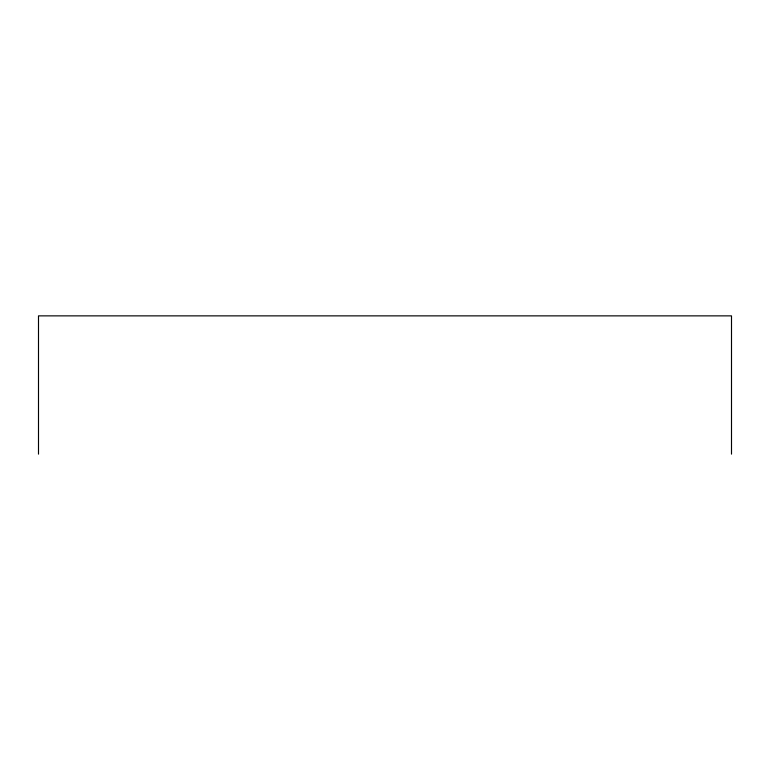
<?xml version="1.0" encoding="UTF-8"?>
<svg xmlns="http://www.w3.org/2000/svg" width="770" height="770" viewBox="0 0 770 770"><rect width="100%" height="100%" fill="white"/><g stroke="black" fill="none" stroke-linecap="round" stroke-linejoin="round"><path stroke-width="1.16" d="M731.5 454.136L731.5 315.864L38.5 315.864L38.5 454.136"/></g></svg>
